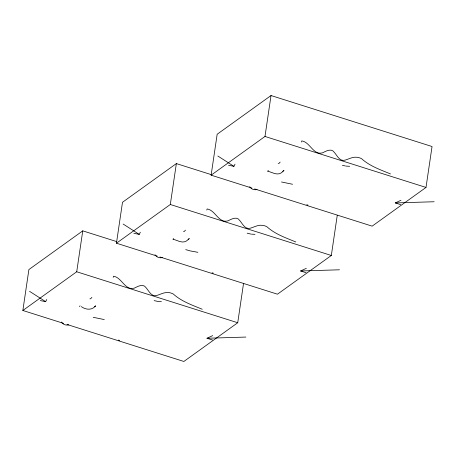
<?xml version="1.0" encoding="UTF-8"?>
<svg xmlns="http://www.w3.org/2000/svg" width="457" height="457" viewBox="0 0 457 457"><rect width="100%" height="100%" fill="white"/><g stroke="black" fill="none" stroke-linecap="round" stroke-linejoin="round"><path stroke-width="0.69" d="M63.614 323.39L22.85 310.48L28.894 269.567L82.757 230.854L116.724 241.61M22.85 310.48L76.713 271.772L82.757 230.854M157.214 256.114L116.449 243.21L122.493 202.291L176.356 163.583L211.682 174.768M116.449 243.21L170.312 204.496L176.356 163.583M251.887 188.073L211.128 175.162L217.166 134.249L271.03 95.536L432.048 146.52L426.004 187.433L372.141 226.146L254.606 188.93M211.128 175.162L264.991 136.454L271.03 95.536M67.008 324.464L183.863 361.464L237.726 322.751L243.564 283.249M159.933 256.977L277.462 294.194L331.325 255.48L337.266 215.27M113.176 277.348L113.542 276.228C121.91 277.445 125.092 291.109 134.507 288.059C138.1 286.213 143.395 283.26 146.246 287.921C148.982 291.172 151.598 297.113 156.848 295.445C160.818 294.274 164.669 291.88 168.976 292.611A13.27 11.288 54.3 0 1 173.312 294.017C181.635 301.529 192.083 305.036 202.234 309.258M206.775 210.071L207.141 208.958C215.51 210.169 218.697 223.839 228.112 220.788C231.699 218.943 236.994 215.99 239.845 220.645C242.581 223.896 245.198 229.837 250.447 228.174C254.418 227.003 258.274 224.61 262.575 225.341A13.27 11.288 54.3 0 1 266.911 226.746C275.234 234.258 285.682 237.76 295.833 241.982M301.454 142.03L301.82 140.91C310.183 142.127 313.371 155.791 322.785 152.741C326.378 150.896 331.668 147.942 334.524 152.604C337.26 155.854 339.871 161.795 345.126 160.127C349.097 158.956 352.947 156.562 357.254 157.294A13.27 11.288 54.3 0 1 361.584 158.699C369.913 166.211 380.355 169.718 390.507 173.94M40.267 300.575L45.649 301.654L46.734 299.501M133.872 233.304L139.254 234.384L140.333 232.23M228.546 165.257L233.927 166.337L235.007 164.183M91.891 297.393L90.697 298.712L89.926 298.849M185.496 230.122L184.297 231.442L183.525 231.579M280.17 162.075L278.97 163.395L278.204 163.532M80.135 305.899L79.307 306.447M173.734 238.628L172.912 239.177M268.413 170.581L267.585 171.129M282.643 171.752C277.879 176.419 272.783 172.386 267.893 171.255M187.964 239.799C183.2 244.466 178.11 240.433 173.22 239.297M94.907 306.693C91.017 310.497 85.379 309.56 81.34 306.641M95.604 305.95L94.462 306.664L95.656 305.99M400.749 204.667L395.259 202.931L400.989 200.286M306.07 272.715L300.58 270.978L306.316 268.333M212.471 339.985L206.981 338.249L212.711 335.604M257.034 189.512C254.252 190.346 251.201 189.118 249.648 186.69M162.355 257.554C159.573 258.388 156.528 257.165 154.974 254.732M68.756 324.83C65.974 325.664 62.929 324.436 61.375 322.008M395.259 202.931L434.15 201.748M300.58 270.978L339.477 269.796M206.981 338.249L245.872 337.066M349.662 166.297L346.086 166.102M254.989 234.344L251.407 234.15M161.39 301.614L157.808 301.42L154.129 300.615M307.995 205.09L306.756 204.747M213.322 273.132L212.077 272.795M119.723 340.408L118.477 340.065M345.452 165.982L342.402 165.297M250.773 234.03L247.151 233.179M292.571 184.262L281.501 181.977M197.892 252.31L190.283 250.927L185.731 249.625M104.293 319.58L93.222 317.295M264.991 136.454L426.004 187.433M170.312 204.496L331.325 255.48M76.713 271.772L237.726 322.751M217.84 156.02L233.927 166.337M123.167 224.061L139.254 234.384M29.568 291.332L45.649 301.654M283.877 170.632L282.74 171.346L283.934 170.672M189.204 238.68L188.061 239.394L189.255 238.72"/></g></svg>
